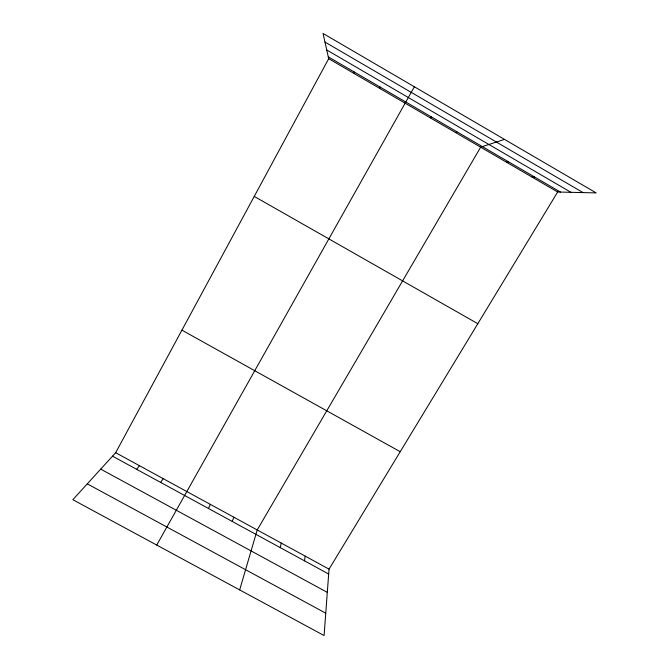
<?xml version="1.0" encoding="UTF-8"?>
<svg xmlns="http://www.w3.org/2000/svg" width="669" height="669" viewBox="0 0 669 669"><rect width="100%" height="100%" fill="white"/><g stroke="black" fill="none" stroke-linecap="round" stroke-linejoin="round"><path stroke-width="1" d="M557.653 192.003L329.039 569.143L324.08 635.55L72.837 499.701L115.662 452.712L328.696 58.696L323.035 33.45L596.163 192.906L557.653 192.003L328.696 58.696M304.512 560.848L305.181 556.123M280.261 547.627L281.239 543.061M379.724 88.4L380.034 87.003M239.661 589.907L257.214 529.957L480.66 147.172L504.51 139.395M232.227 521.435L233.824 517.187M208.444 508.473L210.342 504.384M156.738 545.068L414.37 86.769M160.644 482.408L163.161 478.636M136.618 469.304L139.453 465.699M430.376 117.895L431.396 116.916M455.564 132.562L456.935 131.793M506.416 162.174L508.507 161.823M532.089 177.118L534.523 176.976M87.279 483.854L325.753 613.189M100.701 469.128L327.308 592.374M115.662 452.712L329.039 569.143M112.517 456.166L328.68 574.027M181.926 330.152L400.221 451.717M254.237 196.41L477.825 323.704M324.967 42.055L583.067 192.597M326.74 49.974L570.991 192.321M328.287 56.873L560.446 192.07M354.21 71.968L354.252 73.573"/></g></svg>
